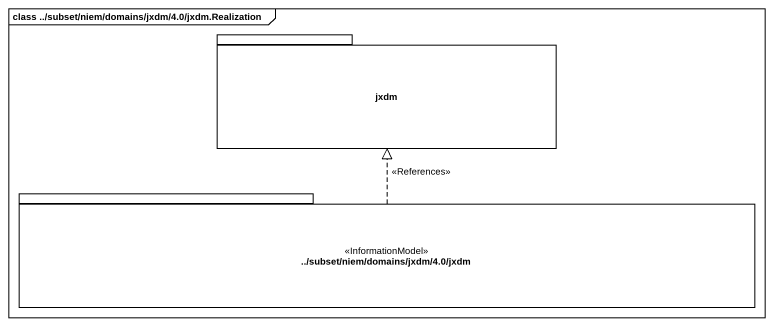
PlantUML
@startuml
mainframe class ../subset/niem/domains/jxdm/4.0/jxdm.Realization
package jxdm {
}
package "../subset/niem/domains/jxdm/4.0/jxdm" as subset_niem_domains_jxdm_4 <<InformationModel>> {
}
subset_niem_domains_jxdm_4 .up.|> jxdm : <<References>>
@enduml
